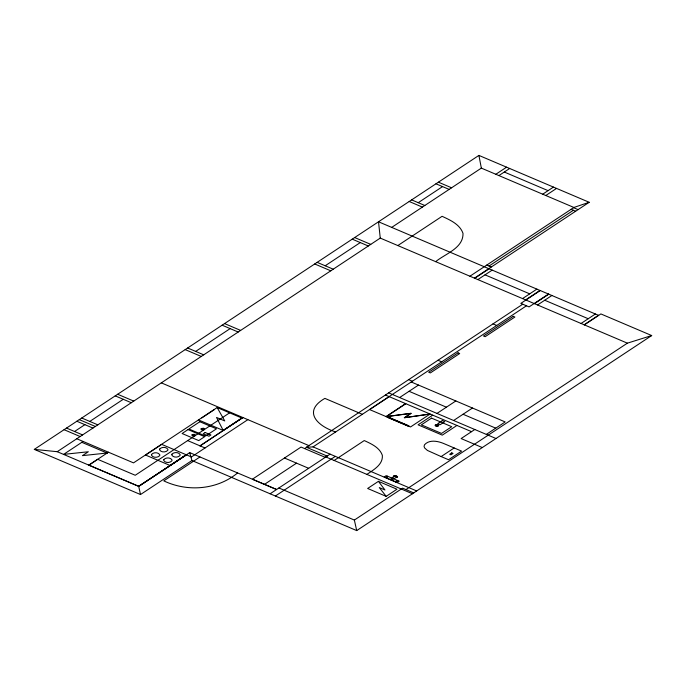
<?xml version="1.0" encoding="UTF-8"?>
<svg xmlns="http://www.w3.org/2000/svg" width="686" height="686" viewBox="0 0 686 686"><rect width="100%" height="100%" fill="white"/><g stroke="black" fill="none" stroke-linecap="round" stroke-linejoin="round"><path stroke-width="1.03" d="M195.158 435.627L195.347 435.053L194.404 434.289L191.874 434.667L192.123 435.799L194.755 435.893M204.351 429.556L204.531 428.973L203.596 428.21L201.058 428.587L200.878 429.17L201.821 429.933L203.948 429.822M200.08 445.874L241.909 418.083M186.335 454.801L138.692 486.331L57.221 451.697L34.3 449.381L478.905 155.405L589.18 202.284L474.455 278.147M418.237 202.687L442.556 186.601M74.551 431.503L84.892 424.668M89.772 421.436L123.266 399.295M195.673 351.412L230.153 328.611M325.19 265.774L360.279 242.578M391.706 227.392L481.349 168.113L573.899 207.464L589.18 202.284M57.221 451.697L380.258 238.093L627.373 343.163L651.7 335.548L600.867 313.931L584.343 324.864M83.135 441.458L63.592 454.381L88.314 451.765L82.449 455.641L107.205 453M495.832 174.27L506.577 167.17M498.919 175.582L509.664 168.482M397.829 245.562L442.084 216.304C450.196 220.069 459.809 224.262 462.999 233.326C463.479 248.298 445.06 253.811 435.687 261.658M651.7 335.548L356.711 530.595L191.926 460.538L140.51 494.537L138.692 486.331L88.863 465.134L108.422 452.194L133.521 462.87L217.162 407.561L242.012 418.083M88.863 465.134L97.686 459.303L135.245 475.269L229.639 412.826M201.753 417.937L214.152 409.739M542.703 194.198L553.448 187.089M545.79 195.51L556.535 188.41M186.18 454.784L170.034 465.46L145.552 455.05L161.707 444.374L191.437 456.962L247.86 419.652M325.207 457.33L301.051 447.058L252.388 479.214L276.569 489.495L189.705 452.606L138.692 486.331L186.463 454.844M198.477 419.926L223.207 430.439L241.901 418.083M200.02 445.849L242.921 417.551M469.919 276.218L573.899 207.464M199.952 456.962L163.782 480.877C187.561 492.179 217.008 489.873 237.588 472.963M489.049 266.031L573.376 210.276M474.755 278.276L489.092 268.792M477.85 279.588L492.188 270.113M522.543 298.59L536.872 289.115M525.63 299.902L539.968 290.427M540.259 290.547L520.828 303.392L529.077 306.899L548.5 294.054M327.153 456.079L306.41 447.255L522.749 304.215M304.635 448.584L306.522 447.341M306.41 447.255L313.056 446.895L526.462 305.793M389.176 396.654L369.625 409.585L386.055 416.565L405.598 403.642M534.463 303.658L548.8 294.183M264.479 484.359L296.541 463.153M537.558 304.97L551.896 295.495M399.629 397.537L418.486 385.069M386.261 416.651L411.163 413.366L404.586 417.723L430.071 414.044L410.528 426.966L386.261 416.651L405.803 403.728M325.035 457.253L326.922 456.01M270.121 493.783L330.086 454.141M275.378 496.021L335.334 456.37M334.151 460.469L364.257 440.566C371.263 443.816 379.572 447.452 382.334 455.281C383.2 464.602 373.501 469.893 366.881 474.386M432.677 415.167L418.057 424.84L442.281 435.138L456.902 425.466M436.991 413.418L455.856 400.941M581.059 323.466L595.397 313.991M584.155 324.787L598.484 315.303M453.626 420.492L472.491 408.016M378.432 481.34L367.645 488.475L386.175 496.355L396.962 489.221L378.432 481.34L384.957 489.976L379.307 487.575L386.175 496.355M385.532 477.533L387.521 476.213M390.145 479.497C392.564 478.356 394.87 473.151 397.623 476.813L391.26 479.968M474.815 429.505L461.121 438.56L482.292 447.564M395.831 481.915L397.863 480.62M441.132 456.576L448.541 459.731L461.575 451.114L443.542 443.448C437.634 441.004 429.265 439.4 424.514 444.777L424.051 446.415L424.6 447.932L427.378 450.419L441.132 456.576L454.158 447.967M278.902 487.978L354.362 520.065L402.613 488.158L413.735 492.891M486.323 434.392L505.17 421.933L411.223 381.982M405.94 489.572L627.373 343.163M429.71 414.07L404.277 417.705L410.94 413.298L385.926 416.651M504.296 172.032L548.071 190.648M573.547 207.695L578.084 209.624M571.104 209.307L575.64 211.237M438.405 182.184L451.594 187.793M435.962 183.797L449.15 189.405M411.634 199.883L424.831 205.491M409.19 201.495L422.387 207.103M486.786 265.062L491.322 266.991M598.672 315.389L378.518 221.784L380.258 238.093M485.019 274.846L529.712 293.848M544.727 300.236L588.228 318.733M354.679 237.545L370.757 244.379M352.235 239.157L368.313 245.991M493.002 323.886L496.715 325.464M317.155 262.352L333.233 269.195M314.711 263.973L330.789 270.807M438.011 360.244L441.715 361.822M408.659 379.65L412.372 381.227M409.062 391.303L446.415 407.184M463.05 414.258L495.755 428.167M388.662 392.872L495.987 438.508M224.562 323.578L240.632 330.412M222.118 325.198L238.196 332.033M385.403 395.033L471.556 431.657M387.547 416.985L409.628 426.375M362.337 414.31L324.872 398.386C302.029 411.489 317.712 426.272 335.668 431.948M187.638 347.991L203.716 354.825M185.194 349.611L201.272 356.446M392.752 477.773L393.867 478.245M392.135 478.176L386.201 475.655L384.211 476.967L397.237 482.507L399.226 481.195L393.25 478.657M313.056 446.895L416.668 490.953M161.321 382.857L308.914 445.608M325.841 456.945L412.432 493.757M284.458 458.016L308.631 468.289M117.666 394.261L133.744 401.096M115.222 395.873L131.3 402.708M187.655 440.592L205.028 447.975M81.737 418.014L97.815 424.848M79.293 419.635L95.371 426.469M76.849 421.247L92.927 428.081M66.516 428.081L82.594 434.915M64.072 429.693L80.151 436.536M76.781 438.757L108.405 452.203M81.831 442.324L107.102 453.069M34.3 449.381L140.51 494.537M217.162 407.561L224.759 420.947L216.519 417.44L223.207 430.439M189.705 452.606L191.926 460.538M354.362 520.065L356.711 530.595M478.905 155.405L481.349 168.113M151.589 454.398L151.469 455.238C153.029 457.931 157.789 457.905 159.701 455.641L159.821 454.792C158.269 452.1 153.501 452.117 151.589 454.398M159.709 449.03L159.581 449.879C161.141 452.563 165.901 452.546 167.813 450.273L167.933 449.424C166.381 446.74 161.613 446.757 159.709 449.03M163.808 459.586L163.688 460.435C165.24 463.119 169.999 463.101 171.912 460.829L172.04 459.98C170.488 457.296 165.72 457.313 163.808 459.586M171.92 454.226L171.8 455.067C173.352 457.759 178.111 457.733 180.032 455.47L180.152 454.621C178.6 451.928 173.832 451.945 171.92 454.226M192.577 434.873L193.006 435.644L194.558 435.096L192.577 434.873M201.77 428.793L202.199 429.565L203.751 429.016L201.77 428.793M436.004 425.234L436.442 425.997L437.985 425.449L436.004 425.234M435.301 425.028L435.121 425.603L436.056 426.366L438.191 426.255L438.774 425.406L437.831 424.643L435.301 425.028M188.024 429.59L182.099 433.518L198.734 440.592L204.668 436.673L188.024 429.59M199.849 421.736L188.873 428.99L205.517 436.064L216.484 428.81L199.849 421.736M205.157 432.497L203.202 433.792L208.973 436.245L210.928 434.958L205.157 432.497M458.042 352.827L428.69 372.232L430.345 372.927L459.689 353.522L458.042 352.827M513.231 316.332L483.501 335.986L485.148 336.689L514.877 317.035L513.231 316.332M388.593 417.217L388.036 417.585L408.016 426.083L408.573 425.714L388.593 417.217M431.537 418.117L421.367 424.84L441.552 433.423L451.722 426.701L431.537 418.117M442.307 420.587L437.745 423.605L440.223 424.66L444.785 421.641L442.307 420.587M387.324 477.019L386.544 476.864L387.324 477.019M396.388 480.877C395.333 481.229 397.709 481.452 396.388 480.877M451.765 452.897L449.699 454.269L450.942 454.801L453.009 453.429L451.765 452.897M393.884 475.827L397.194 477.25L396.208 476.161L393.884 475.827"/></g></svg>
